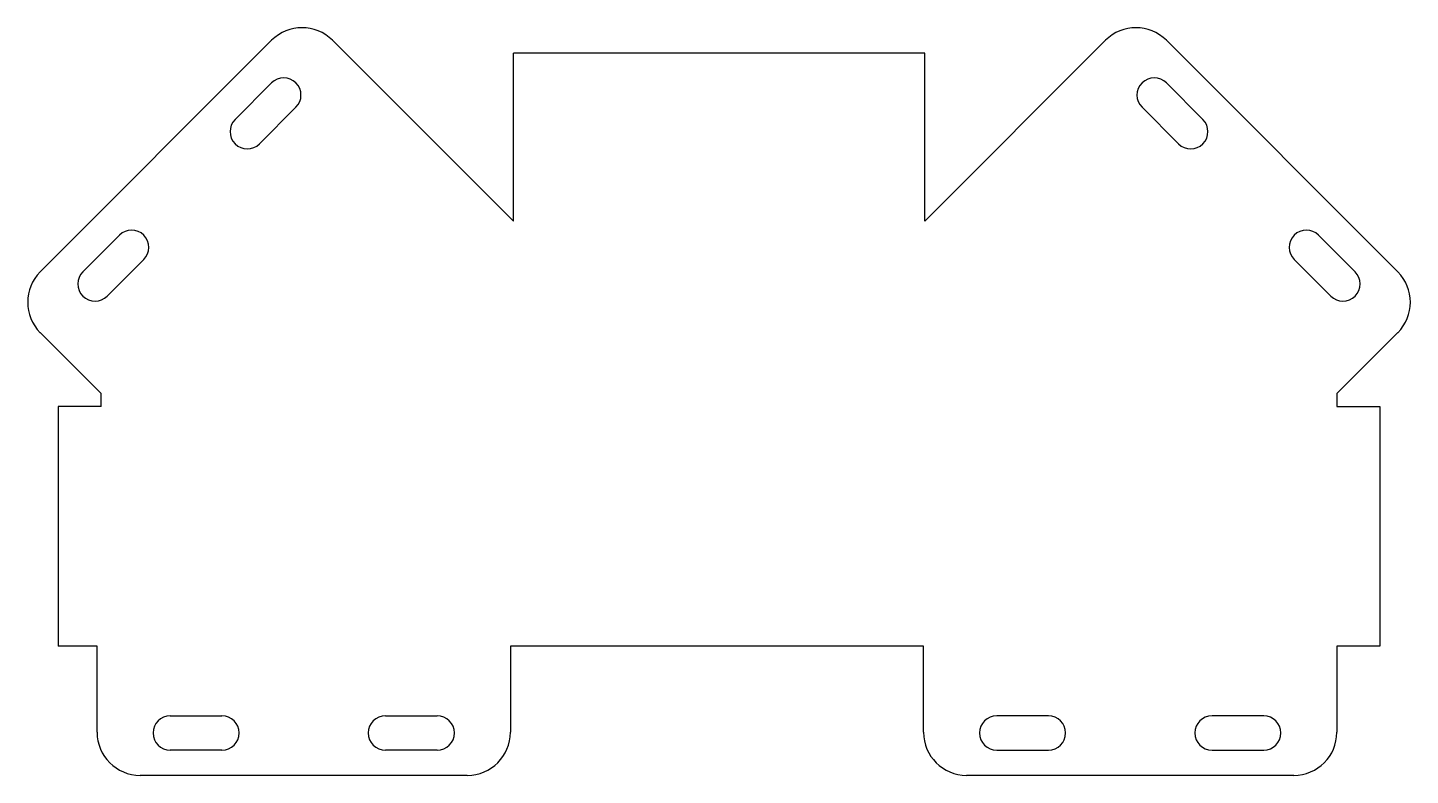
# Model space of a CAD drawing. Header units: millimetres. Extents: x 321 to 642, y 162 to 336.
import ezdxf

# ---------------------------------------------------------------- set-up
doc = ezdxf.new("R2010")
doc.units = ezdxf.units.MM
doc.header["$MEASUREMENT"] = 0
doc.layers.get('0').update_dxf_attribs({"linetype": 'CONTINUOUS'})

msp = doc.modelspace()

# ---------------------------------------------------------------- linework, layer by layer
for p, q in [((324.17, 278.86), (377.91, 332.61)), ((392.06, 332.61), (434.07, 290.59)), ((571.63, 332.61), (529.62, 290.59)), ((639.51, 278.86), (585.77, 332.61)), ((434.07, 290.59), (434.07, 329.59)), ((529.62, 329.59), (434.07, 329.59)), ((529.62, 290.59), (529.62, 329.59)), ((338.32, 250.58), (324.17, 264.72)), ((625.37, 250.58), (639.51, 264.72)), ((338.32, 247.58), (338.32, 250.58)), ((625.37, 250.58), (625.37, 247.58)), ((338.32, 247.58), (328.32, 247.58)), ((328.32, 247.58), (328.32, 191.94)), ((625.37, 247.58), (635.37, 247.58)), ((635.37, 247.58), (635.37, 191.94)), ((337.37, 191.94), (328.32, 191.94)), ((337.37, 171.94), (337.37, 191.94)), ((529.37, 191.94), (433.37, 191.94)), ((433.37, 191.94), (433.37, 171.94)), ((529.37, 171.94), (529.37, 191.94)), ((635.37, 191.94), (625.37, 191.94)), ((625.37, 191.94), (625.37, 171.94)), ((423.37, 161.94), (347.37, 161.94)), ((615.37, 161.94), (539.37, 161.94))]:
    msp.add_line(p, q)
for points in [[(377.91, 322.71), (369.43, 314.22)], [(585.77, 322.71), (594.26, 314.22)], [(375.09, 308.56), (383.57, 317.05)], [(588.6, 308.56), (580.11, 317.05)], [(342.56, 287.35), (334.07, 278.86)], [(621.13, 287.35), (629.61, 278.86)], [(339.73, 273.21), (348.22, 281.69)], [(623.95, 273.21), (615.47, 281.69)], [(354.37, 175.77), (366.37, 175.77)], [(404.37, 175.77), (416.37, 175.77)], [(558.37, 175.77), (546.37, 175.77)], [(608.37, 175.77), (596.37, 175.77)], [(366.37, 167.77), (354.37, 167.77)], [(416.37, 167.77), (404.37, 167.77)], [(546.37, 167.77), (558.37, 167.77)], [(596.37, 167.77), (608.37, 167.77)]]:
    msp.add_lwpolyline(points)
for centre, radius, start, end in [((384.99, 325.53), 10, 45, 135), ((578.7, 325.53), 10, 45, 135), ((380.74, 319.88), 4, 315, 135), ((582.94, 319.88), 4, 45, 225), ((372.26, 311.39), 4, 135, 315), ((591.43, 311.39), 4, 225, 45), ((345.39, 284.52), 4, 315, 135), ((618.3, 284.52), 4, 45, 225), ((331.25, 271.79), 10, 135, 225), ((336.9, 276.04), 4, 135, 315), ((626.78, 276.04), 4, 225, 45), ((632.44, 271.79), 10, 315, 45), ((354.37, 171.77), 4, 90, 270), ((366.37, 171.77), 4, 270, 90), ((404.37, 171.77), 4, 90, 270), ((416.37, 171.77), 4, 270, 90), ((546.37, 171.77), 4, 90, 270), ((558.37, 171.77), 4, 270, 90), ((596.37, 171.77), 4, 90, 270), ((608.37, 171.77), 4, 270, 90), ((347.37, 171.94), 10, 180, 270), ((423.37, 171.94), 10, 270, 0), ((539.37, 171.94), 10, 180, 270), ((615.37, 171.94), 10, 270, 0)]:
    msp.add_arc(centre, radius, start, end)

doc.saveas('drawing.dxf')
